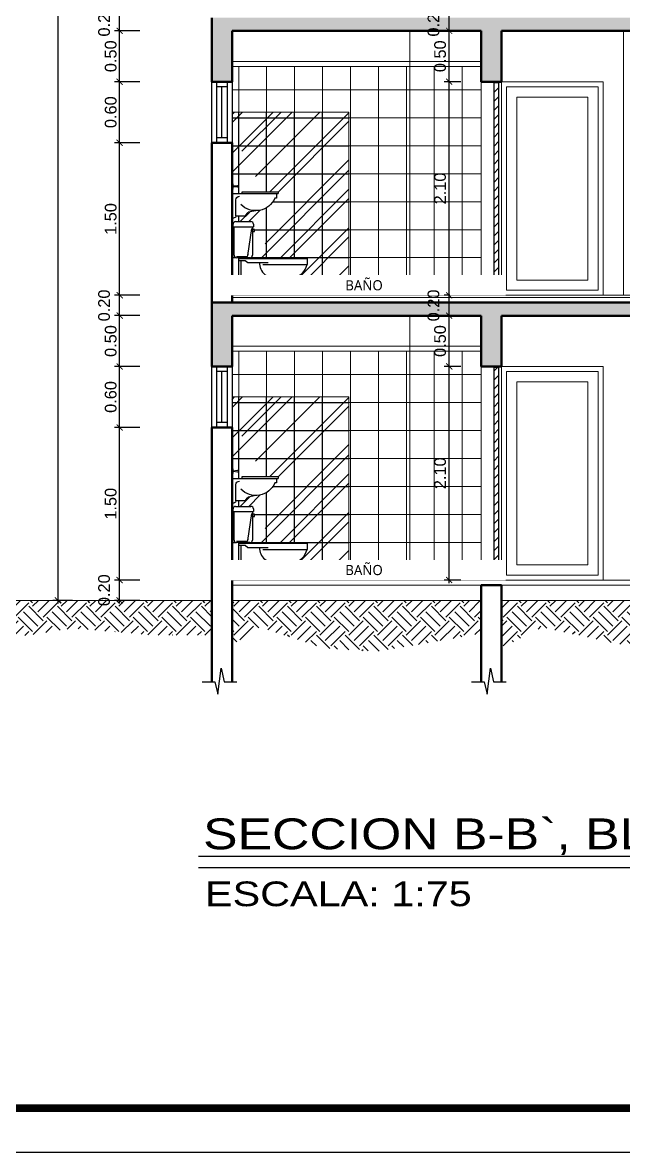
# Model space of a CAD drawing. Header units: feet. Extents: x -417 to 46, y -646 to -218.
# Drawn here: x -83.04 to -77.13, y -410.78 to -399.67 of the extents above; entities that cross this region are included whole.
import ezdxf

# ---------------------------------------------------------------- set-up
doc = ezdxf.new("R2010")
doc.units = ezdxf.units.FT
doc.header["$MEASUREMENT"] = 0
doc.layers.add('CRISTAL', color=7, linetype='Continuous', true_color=0x0061c2)
for name, color, linetype in [('DIM', 10, 'Continuous'), ('MARCO', 7, 'Continuous'), ('PERT-VENT', 2, 'Continuous'), ('RELLENO', 8, 'Continuous'), ('textos', 7, 'Continuous'), ('TEXXT', 8, 'Continuous')]:
    doc.layers.add(name, color=color, linetype=linetype)
for name, color, linetype, lineweight in [('DIM-COTAS', 1, 'Continuous', 5), ('FURN', 2, 'Continuous', 30), ('MB', 2, 'Continuous', 20), ('muros', 4, 'Continuous', 50), ('Piso', 8, 'Continuous', 9), ('PUERTA', 8, 'Continuous', 9), ('TXT', 2, 'Continuous', 9)]:
    doc.layers.add(name, color=color, linetype=linetype, lineweight=lineweight)
doc.styles.add('ads', font='trebuc.ttf', dxfattribs={"height": 0.14})
doc.styles.add('DAMIAN', font='arial.ttf', dxfattribs={"height": 0.12})
doc.styles.get("Standard").update_dxf_attribs({"font": 'arial.ttf', "height": 0.115})
doc.dimstyles.new('KEILY', dxfattribs={"dimtxt": 0.115, "dimasz": 0.06, "dimexe": 0.05, "dimexo": 0.2, "dimgap": 0.03, "dimtad": 1, "dimzin": 1, "dimdsep": 46, "dimtxsty": 'Standard', "dimblk": 'ARCHTICK', "dimcen": 2.5, "dimdle": 0.03, "dimclrd": 256, "dimclre": 256, "dimclrt": 7, "dimadec": 0, "dimazin": 0, "dimtfac": 1, "dimtmove": 2, "dimatfit": 3, "dimfxl": 0.2, "dimfxlon": 1, "dimtolj": 1, "dimtzin": 1, "dimarcsym": 0})
pattern_1 = [(0, (115.43466, -170.75606), (0, 0.275), []), (90, (115.43466, -170.75606), (-0.275, 2e-17), [])]
pattern_2 = [(0, (115.43466, -167.95606), (0, 0.275), []), (90, (115.43466, -167.95606), (-0.275, 2e-17), [])]
pattern_3 = [(45, (115.43466, -170.75606), (3e-17, 0.28284271), [0.2, -0.2]), (45, (115.38163, -170.70303), (3e-17, 0.28284271), [0.2, -0.2]), (45, (115.3286, -170.65), (3e-17, 0.28284271), [0.2, -0.2]), (135, (115.3286, -170.61464), (-0.28284271, 6e-17), [0.2, -0.2]), (135, (115.38163, -170.5616), (-0.28284271, 6e-17), [0.2, -0.2]), (135, (115.43466, -170.50857), (-0.28284271, 6e-17), [0.2, -0.2])]

# ---------------------------------------------------------------- blocks, each defined once
blk = doc.blocks.new('A$C3F237A8B')
at = {"layer": 'PERT-VENT'}
for p, q in [((0, 0), (0, 0.6)), ((0.05, 0), (0.05, 0.6)), ((0.15, 0.6), (0.15, 0)), ((0.2, 0.6), (0.2, 0)), ((0.15, 0.55), (0.05, 0.55)), ((0.1, 0.05), (0.1, 0.55)), ((0.15, 0.05), (0.05, 0.05))]:
    blk.add_line(p, q, dxfattribs=at)
blk = doc.blocks.new('A$C61FD6AA4')
at = {"layer": 'RELLENO'}
h = blk.add_hatch(dxfattribs=at)
h.set_pattern_fill('ANSI31', color=256, scale=0.5)
h.set_pattern_definition([(45, (-53.53432, 257.28586), (-0.044194174, 0.044194174), [])])
h.paths.add_polyline_path([(0, 0), (0.05, 0), (0.05, 2.08), (0, 2.08)])
at = {"color": 2}
blk.add_lwpolyline([(0, 0), (0.05, 0), (0.05, 2.08), (0, 2.08)], close=True, dxfattribs=at)
blk = doc.blocks.new('A$C341F37BE')
at = {"layer": 'PUERTA'}
for points in [[(0, 2.1), (1, 2.1), (1, 0), (0, 0)], [(0.05, 2.05), (0.95, 2.05), (0.95, 0.05), (0.05, 0.05)], [(0.15, 1.95), (0.85, 1.95), (0.85, 0.15), (0.15, 0.15)]]:
    blk.add_lwpolyline(points, close=True, dxfattribs=at)
blk = doc.blocks.new('A$C2C4274B6')
at = {"layer": 'FURN', "color": 8, "linetype": 'Continuous'}
for p, q in [((0, 0.675), (0, 0.7)), ((0, 0.675), (0.201, 0.675)), ((0.01, 0.394), (0.01, 0.675)), ((0.025, 0.725), (0.176, 0.725)), ((0.191, 0.675), (0.191, 0.394)), ((0.201, 0.7), (0.201, 0.675)), ((0.146, 0.39), (0.184, 0.656)), ((0.134, 0.379), (0.035, 0.379)), ((0.166, 0.369), (0.035, 0.369)), ((0.058, 0.342), (0.058, 0.362)), ((0.058, 0.362), (0.728, 0.362)), ((0.058, 0.342), (0.12, 0.342)), ((0.078, 0.182), (0.078, 0.342)), ((0.12, 0.342), (0.145, 0.322)), ((0.728, 0.362), (0.728, 0.302)), ((0.145, 0.322), (0.346, 0.322)), ((0.294, 0.302), (0.728, 0.302)), ((0.078, 0.182), (0.165, 0.031)), ((0.439, 0.182), (0.351, 0.031)), ((0.588, 0.177), (0.467, 0.177)), ((0.588, 0.177), (0.614, 0)), ((0.165, 0.031), (0.135, 0.001)), ((0.614, 0.001), (0.135, 0.001)), ((0.351, 0.031), (0.165, 0.031))]:
    blk.add_line(p, q, dxfattribs=at)
blk.add_lwpolyline([(0.211, 0.626), (0.211, 0.647), (0.191, 0.647), (0.191, 0.626)], close=True, dxfattribs=at)
for centre, radius, start, end in [((0.025, 0.7), 0.025, 90, 180), ((0.176, 0.7), 0.025, 0, 90), ((0.035, 0.394), 0.025, 180, 270), ((0.128, 0.398), 0.0195, 251.5286, 340.1406), ((0.128, 0.398), 0.0195, 357.0758, 7.8598), ((0.166, 0.394), 0.025, 270, 0), ((0.399, 0.316), 0.14, 177.6685, 286.4312), ((0.578, 0.329), 0.152, 273.4292, 349.6586)]:
    blk.add_arc(centre, radius, start, end, dxfattribs=at)
blk = doc.blocks.new('A$C34696CBE')
at = {"layer": 'FURN', "linetype": 'ByBlock'}
for p, q in [((0.444, 0.342), (0.453, 0.347)), ((0.444, 0.298), (0.444, 0.342)), ((0.453, 0.347), (0.453, 0.293)), ((0, 0.267), (0, 0.249)), ((0.356, 0.267), (0, 0.267)), ((0.453, 0.249), (0, 0.249)), ((0.018, 0.249), (0.018, 0.204)), ((0.356, 0.249), (0.356, 0.267)), ((0.444, 0.324), (0.4, 0.329)), ((0.4, 0.311), (0.444, 0.316)), ((0.453, 0.293), (0.444, 0.298)), ((0.453, 0.249), (0.453, 0)), ((0.018, 0.204), (0.032, 0.204)), ((0.416, 0.028), (0.416, 0.187)), ((0.221, 0.081), (0.294, 0.065)), ((0.305, 0.058), (0.328, 0.028)), ((0.328, 0.028), (0.416, 0.028)), ((0.452, 0.01), (0.434, 0.01))]:
    blk.add_line(p, q, dxfattribs=at)
for centre, radius, start, end in [((0.381, 0.187), 0.0356, 0, 90), ((0.4, 0.32), 0.00889, 90, 270), ((0.221, 0.287), 0.206, 203.641, 315.2839), ((0.291, 0.047), 0.0178, 36.8699, 80.5377), ((0.434, 0.028), 0.0178, 180, 270)]:
    blk.add_arc(centre, radius, start, end, dxfattribs=at)
blk = doc.blocks.new('_ArchTick')
at = {"layer": 'DIM-COTAS', "color": 0, "const_width": 0.15}
blk.add_lwpolyline([(-0.5, -0.5), (0.5, 0.5)], dxfattribs=at)
blk = doc.blocks.new('*D2560')
at = {"layer": 'Defpoints', "color": 0, "transparency": 16777216}
for p in [(-82.086, -405.151), (-81.471, -405.151), (-81.671, -405.351)]:
    blk.add_point(p, dxfattribs=at)
at = {"layer": 'DIM', "lineweight": -2, "transparency": 16777216}
for p, q in [((-82.086, -405.381), (-82.086, -405.121)), ((-81.886, -405.151), (-82.136, -405.151)), ((-81.886, -405.351), (-82.136, -405.351))]:
    blk.add_line(p, q, dxfattribs=at)
at = {"layer": 'DIM', "lineweight": -2, "transparency": 16777216, "xscale": 0.06, "yscale": 0.06, "zscale": 0.06}
for p, rotation in [((-82.086, -405.151), 90), ((-82.086, -405.351), 270)]:
    blk.add_blockref('_ArchTick', p, dxfattribs=dict(at, rotation=rotation))
at = {"layer": 'DIM', "color": 7, "transparency": 16777216, "insert": (-82.239, -405.251), "char_height": 0.115, "attachment_point": 5, "rotation": 90}
blk.add_mtext('\\A1;0.20', dxfattribs=at)
blk = doc.blocks.new('*D2605')
at = {"layer": 'Defpoints', "color": 0, "transparency": 16777216}
for p in [(-82.086, -403.651), (-81.18, -403.651), (-81.471, -405.151)]:
    blk.add_point(p, dxfattribs=at)
at = {"layer": 'DIM', "lineweight": -2, "transparency": 16777216}
for p, q in [((-81.886, -403.651), (-82.136, -403.651)), ((-82.086, -405.181), (-82.086, -403.621)), ((-81.886, -405.151), (-82.136, -405.151))]:
    blk.add_line(p, q, dxfattribs=at)
at = {"layer": 'DIM', "lineweight": -2, "transparency": 16777216, "xscale": 0.06, "yscale": 0.06, "zscale": 0.06}
for p, rotation in [((-82.086, -403.651), 90), ((-82.086, -405.151), 270)]:
    blk.add_blockref('_ArchTick', p, dxfattribs=dict(at, rotation=rotation))
at = {"layer": 'DIM', "color": 7, "transparency": 16777216, "insert": (-82.174, -404.401), "char_height": 0.115, "attachment_point": 5, "rotation": 90}
blk.add_mtext('\\A1;1.50', dxfattribs=at)
blk = doc.blocks.new('*D2606')
at = {"layer": 'Defpoints', "color": 0, "transparency": 16777216}
for p in [(-82.086, -403.051), (-81.18, -403.051), (-81.18, -403.651)]:
    blk.add_point(p, dxfattribs=at)
at = {"layer": 'DIM', "lineweight": -2, "transparency": 16777216}
for p, q in [((-82.086, -403.681), (-82.086, -403.021)), ((-81.886, -403.051), (-82.136, -403.051)), ((-81.886, -403.651), (-82.136, -403.651))]:
    blk.add_line(p, q, dxfattribs=at)
at = {"layer": 'DIM', "lineweight": -2, "transparency": 16777216, "xscale": 0.06, "yscale": 0.06, "zscale": 0.06}
for p, rotation in [((-82.086, -403.051), 90), ((-82.086, -403.651), 270)]:
    blk.add_blockref('_ArchTick', p, dxfattribs=dict(at, rotation=rotation))
at = {"layer": 'DIM', "color": 7, "transparency": 16777216, "insert": (-82.174, -403.351), "char_height": 0.115, "attachment_point": 5, "rotation": 90}
blk.add_mtext('\\A1;0.60', dxfattribs=at)
blk = doc.blocks.new('*D2607')
at = {"layer": 'Defpoints', "color": 0, "transparency": 16777216}
for p in [(-82.086, -402.551), (-80.98, -402.551), (-81.18, -403.051)]:
    blk.add_point(p, dxfattribs=at)
at = {"layer": 'DIM', "lineweight": -2, "transparency": 16777216}
for p, q in [((-81.886, -402.551), (-82.136, -402.551)), ((-82.086, -403.081), (-82.086, -402.521)), ((-81.886, -403.051), (-82.136, -403.051))]:
    blk.add_line(p, q, dxfattribs=at)
at = {"layer": 'DIM', "lineweight": -2, "transparency": 16777216, "xscale": 0.06, "yscale": 0.06, "zscale": 0.06}
for p, rotation in [((-82.086, -402.551), 90), ((-82.086, -403.051), 270)]:
    blk.add_blockref('_ArchTick', p, dxfattribs=dict(at, rotation=rotation))
at = {"layer": 'DIM', "color": 7, "transparency": 16777216, "insert": (-82.174, -402.801), "char_height": 0.115, "attachment_point": 5, "rotation": 90}
blk.add_mtext('\\A1;0.50', dxfattribs=at)
blk = doc.blocks.new('*D2608')
at = {"layer": 'Defpoints', "color": 0, "transparency": 16777216}
for p in [(-82.086, -402.351), (-80.98, -402.351), (-80.98, -402.551)]:
    blk.add_point(p, dxfattribs=at)
at = {"layer": 'DIM', "lineweight": -2, "transparency": 16777216}
for p, q in [((-81.886, -402.351), (-82.136, -402.351)), ((-82.086, -402.581), (-82.086, -402.321)), ((-81.886, -402.551), (-82.136, -402.551))]:
    blk.add_line(p, q, dxfattribs=at)
at = {"layer": 'DIM', "lineweight": -2, "transparency": 16777216, "xscale": 0.06, "yscale": 0.06, "zscale": 0.06}
for p, rotation in [((-82.086, -402.351), 90), ((-82.086, -402.551), 270)]:
    blk.add_blockref('_ArchTick', p, dxfattribs=dict(at, rotation=rotation))
at = {"layer": 'DIM', "color": 7, "transparency": 16777216, "insert": (-82.239, -402.451), "char_height": 0.115, "attachment_point": 5, "rotation": 90}
blk.add_mtext('\\A1;0.20', dxfattribs=at)
blk = doc.blocks.new('*D2609')
at = {"layer": 'Defpoints', "color": 0, "transparency": 16777216}
for p in [(-82.086, -400.851), (-81.18, -400.851), (-80.98, -402.351)]:
    blk.add_point(p, dxfattribs=at)
at = {"layer": 'DIM', "lineweight": -2, "transparency": 16777216}
for p, q in [((-81.886, -400.851), (-82.136, -400.851)), ((-82.086, -402.381), (-82.086, -400.821)), ((-81.886, -402.351), (-82.136, -402.351))]:
    blk.add_line(p, q, dxfattribs=at)
at = {"layer": 'DIM', "lineweight": -2, "transparency": 16777216, "xscale": 0.06, "yscale": 0.06, "zscale": 0.06}
for p, rotation in [((-82.086, -400.851), 90), ((-82.086, -402.351), 270)]:
    blk.add_blockref('_ArchTick', p, dxfattribs=dict(at, rotation=rotation))
at = {"layer": 'DIM', "color": 7, "transparency": 16777216, "insert": (-82.174, -401.601), "char_height": 0.115, "attachment_point": 5, "rotation": 90}
blk.add_mtext('\\A1;1.50', dxfattribs=at)
blk = doc.blocks.new('*D2610')
at = {"layer": 'Defpoints', "color": 0, "transparency": 16777216}
for p in [(-82.086, -400.251), (-81.18, -400.251), (-81.18, -400.851)]:
    blk.add_point(p, dxfattribs=at)
at = {"layer": 'DIM', "lineweight": -2, "transparency": 16777216}
for p, q in [((-82.086, -400.881), (-82.086, -400.221)), ((-81.886, -400.251), (-82.136, -400.251)), ((-81.886, -400.851), (-82.136, -400.851))]:
    blk.add_line(p, q, dxfattribs=at)
at = {"layer": 'DIM', "lineweight": -2, "transparency": 16777216, "xscale": 0.06, "yscale": 0.06, "zscale": 0.06}
for p, rotation in [((-82.086, -400.251), 90), ((-82.086, -400.851), 270)]:
    blk.add_blockref('_ArchTick', p, dxfattribs=dict(at, rotation=rotation))
at = {"layer": 'DIM', "color": 7, "transparency": 16777216, "insert": (-82.174, -400.551), "char_height": 0.115, "attachment_point": 5, "rotation": 90}
blk.add_mtext('\\A1;0.60', dxfattribs=at)
blk = doc.blocks.new('*D2611')
at = {"layer": 'Defpoints', "color": 0, "transparency": 16777216}
for p in [(-82.086, -399.751), (-80.98, -399.751), (-81.18, -400.251)]:
    blk.add_point(p, dxfattribs=at)
at = {"layer": 'DIM', "lineweight": -2, "transparency": 16777216}
for p, q in [((-81.886, -399.751), (-82.136, -399.751)), ((-82.086, -400.281), (-82.086, -399.721)), ((-81.886, -400.251), (-82.136, -400.251))]:
    blk.add_line(p, q, dxfattribs=at)
at = {"layer": 'DIM', "lineweight": -2, "transparency": 16777216, "xscale": 0.06, "yscale": 0.06, "zscale": 0.06}
for p, rotation in [((-82.086, -399.751), 90), ((-82.086, -400.251), 270)]:
    blk.add_blockref('_ArchTick', p, dxfattribs=dict(at, rotation=rotation))
at = {"layer": 'DIM', "color": 7, "transparency": 16777216, "insert": (-82.174, -400.001), "char_height": 0.115, "attachment_point": 5, "rotation": 90}
blk.add_mtext('\\A1;0.50', dxfattribs=at)
blk = doc.blocks.new('*D2612')
at = {"layer": 'Defpoints', "color": 0, "transparency": 16777216}
for p in [(-82.086, -399.551), (-80.98, -399.551), (-80.98, -399.751)]:
    blk.add_point(p, dxfattribs=at)
at = {"layer": 'DIM', "lineweight": -2, "transparency": 16777216}
for p, q in [((-81.886, -399.551), (-82.136, -399.551)), ((-82.086, -399.781), (-82.086, -399.521)), ((-81.886, -399.751), (-82.136, -399.751))]:
    blk.add_line(p, q, dxfattribs=at)
at = {"layer": 'DIM', "lineweight": -2, "transparency": 16777216, "xscale": 0.06, "yscale": 0.06, "zscale": 0.06}
for p, rotation in [((-82.086, -399.551), 90), ((-82.086, -399.751), 270)]:
    blk.add_blockref('_ArchTick', p, dxfattribs=dict(at, rotation=rotation))
at = {"layer": 'DIM', "color": 7, "transparency": 16777216, "insert": (-82.239, -399.651), "char_height": 0.115, "attachment_point": 5, "rotation": 90}
blk.add_mtext('\\A1;0.20', dxfattribs=at)
blk = doc.blocks.new('*D2624')
at = {"layer": 'Defpoints', "color": 0, "transparency": 16777216}
for p in [(-82.136, -390.751), (-82.694, -405.351), (-82.35, -405.351)]:
    blk.add_point(p, dxfattribs=at)
at = {"layer": 'DIM', "lineweight": -2, "transparency": 16777216}
for p, q in [((-82.494, -390.751), (-82.744, -390.751)), ((-82.694, -390.721), (-82.694, -405.381)), ((-82.55, -405.351), (-82.744, -405.351))]:
    blk.add_line(p, q, dxfattribs=at)
at = {"layer": 'DIM', "lineweight": -2, "transparency": 16777216, "xscale": 0.06, "yscale": 0.06, "zscale": 0.06}
for p, rotation in [((-82.694, -390.751), 90), ((-82.694, -405.351), 270)]:
    blk.add_blockref('_ArchTick', p, dxfattribs=dict(at, rotation=rotation))
at = {"layer": 'DIM', "color": 7, "transparency": 16777216, "insert": (-82.783, -398.051), "char_height": 0.115, "attachment_point": 5, "rotation": 90}
blk.add_mtext('\\A1;14.60', dxfattribs=at)
blk = doc.blocks.new('*D2625')
at = {"layer": 'Defpoints', "color": 0, "transparency": 16777216}
for p in [(-78.844, -403.051), (-78.53, -403.051), (-78.53, -405.151)]:
    blk.add_point(p, dxfattribs=at)
at = {"layer": 'DIM', "lineweight": -2, "transparency": 16777216}
for p, q in [((-78.844, -405.181), (-78.844, -403.021)), ((-78.73, -403.051), (-78.894, -403.051)), ((-78.73, -405.151), (-78.894, -405.151))]:
    blk.add_line(p, q, dxfattribs=at)
at = {"layer": 'DIM', "lineweight": -2, "transparency": 16777216, "xscale": 0.06, "yscale": 0.06, "zscale": 0.06}
for p, rotation in [((-78.844, -403.051), 90), ((-78.844, -405.151), 270)]:
    blk.add_blockref('_ArchTick', p, dxfattribs=dict(at, rotation=rotation))
at = {"layer": 'DIM', "color": 7, "transparency": 16777216, "insert": (-78.933, -404.101), "char_height": 0.115, "attachment_point": 5, "rotation": 90}
blk.add_mtext('\\A1;2.10', dxfattribs=at)
blk = doc.blocks.new('*D2626')
at = {"layer": 'Defpoints', "color": 0, "transparency": 16777216}
for p in [(-78.844, -402.551), (-78.53, -402.551), (-78.53, -403.051)]:
    blk.add_point(p, dxfattribs=at)
at = {"layer": 'DIM', "lineweight": -2, "transparency": 16777216}
for p, q in [((-78.73, -402.551), (-78.894, -402.551)), ((-78.844, -403.081), (-78.844, -402.521)), ((-78.73, -403.051), (-78.894, -403.051))]:
    blk.add_line(p, q, dxfattribs=at)
at = {"layer": 'DIM', "lineweight": -2, "transparency": 16777216, "xscale": 0.06, "yscale": 0.06, "zscale": 0.06}
for p, rotation in [((-78.844, -402.551), 90), ((-78.844, -403.051), 270)]:
    blk.add_blockref('_ArchTick', p, dxfattribs=dict(at, rotation=rotation))
at = {"layer": 'DIM', "color": 7, "transparency": 16777216, "insert": (-78.933, -402.801), "char_height": 0.115, "attachment_point": 5, "rotation": 90}
blk.add_mtext('\\A1;0.50', dxfattribs=at)
blk = doc.blocks.new('*D2627')
at = {"layer": 'Defpoints', "color": 0, "transparency": 16777216}
for p in [(-78.844, -402.351), (-78.637, -402.351), (-78.53, -402.551)]:
    blk.add_point(p, dxfattribs=at)
at = {"layer": 'DIM', "lineweight": -2, "transparency": 16777216}
for p, q in [((-78.837, -402.351), (-78.894, -402.351)), ((-78.844, -402.581), (-78.844, -402.321)), ((-78.73, -402.551), (-78.894, -402.551))]:
    blk.add_line(p, q, dxfattribs=at)
at = {"layer": 'DIM', "lineweight": -2, "transparency": 16777216, "xscale": 0.06, "yscale": 0.06, "zscale": 0.06}
for p, rotation in [((-78.844, -402.351), 90), ((-78.844, -402.551), 270)]:
    blk.add_blockref('_ArchTick', p, dxfattribs=dict(at, rotation=rotation))
at = {"layer": 'DIM', "color": 7, "transparency": 16777216, "insert": (-78.998, -402.451), "char_height": 0.115, "attachment_point": 5, "rotation": 90}
blk.add_mtext('\\A1;0.20', dxfattribs=at)
blk = doc.blocks.new('*D2628')
at = {"layer": 'Defpoints', "color": 0, "transparency": 16777216}
for p in [(-78.844, -400.251), (-78.53, -400.251), (-78.637, -402.351)]:
    blk.add_point(p, dxfattribs=at)
at = {"layer": 'DIM', "lineweight": -2, "transparency": 16777216}
for p, q in [((-78.844, -402.381), (-78.844, -400.221)), ((-78.73, -400.251), (-78.894, -400.251)), ((-78.837, -402.351), (-78.894, -402.351))]:
    blk.add_line(p, q, dxfattribs=at)
at = {"layer": 'DIM', "lineweight": -2, "transparency": 16777216, "xscale": 0.06, "yscale": 0.06, "zscale": 0.06}
for p, rotation in [((-78.844, -400.251), 90), ((-78.844, -402.351), 270)]:
    blk.add_blockref('_ArchTick', p, dxfattribs=dict(at, rotation=rotation))
at = {"layer": 'DIM', "color": 7, "transparency": 16777216, "insert": (-78.933, -401.301), "char_height": 0.115, "attachment_point": 5, "rotation": 90}
blk.add_mtext('\\A1;2.10', dxfattribs=at)
blk = doc.blocks.new('*D2629')
at = {"layer": 'Defpoints', "color": 0, "transparency": 16777216}
for p in [(-78.844, -399.751), (-78.53, -399.751), (-78.53, -400.251)]:
    blk.add_point(p, dxfattribs=at)
at = {"layer": 'DIM', "lineweight": -2, "transparency": 16777216}
for p, q in [((-78.73, -399.751), (-78.894, -399.751)), ((-78.844, -400.281), (-78.844, -399.721)), ((-78.73, -400.251), (-78.894, -400.251))]:
    blk.add_line(p, q, dxfattribs=at)
at = {"layer": 'DIM', "lineweight": -2, "transparency": 16777216, "xscale": 0.06, "yscale": 0.06, "zscale": 0.06}
for p, rotation in [((-78.844, -399.751), 90), ((-78.844, -400.251), 270)]:
    blk.add_blockref('_ArchTick', p, dxfattribs=dict(at, rotation=rotation))
at = {"layer": 'DIM', "color": 7, "transparency": 16777216, "insert": (-78.933, -400.001), "char_height": 0.115, "attachment_point": 5, "rotation": 90}
blk.add_mtext('\\A1;0.50', dxfattribs=at)
blk = doc.blocks.new('*D2630')
at = {"layer": 'Defpoints', "color": 0, "transparency": 16777216}
for p in [(-78.844, -399.551), (-78.53, -399.551), (-78.53, -399.751)]:
    blk.add_point(p, dxfattribs=at)
at = {"layer": 'DIM', "lineweight": -2, "transparency": 16777216}
for p, q in [((-78.73, -399.551), (-78.894, -399.551)), ((-78.844, -399.781), (-78.844, -399.521)), ((-78.73, -399.751), (-78.894, -399.751))]:
    blk.add_line(p, q, dxfattribs=at)
at = {"layer": 'DIM', "lineweight": -2, "transparency": 16777216, "xscale": 0.06, "yscale": 0.06, "zscale": 0.06}
for p, rotation in [((-78.844, -399.551), 90), ((-78.844, -399.751), 270)]:
    blk.add_blockref('_ArchTick', p, dxfattribs=dict(at, rotation=rotation))
at = {"layer": 'DIM', "color": 7, "transparency": 16777216, "insert": (-78.998, -399.651), "char_height": 0.115, "attachment_point": 5, "rotation": 90}
blk.add_mtext('\\A1;0.20', dxfattribs=at)

msp = doc.modelspace()

# ---------------------------------------------------------------- hatches: boundary and pattern name
at = {"layer": 'CRISTAL'}
h = msp.add_hatch(dxfattribs=at)
h.set_pattern_fill('AR-RROOF', color=256, scale=0.4, angle=45)
h.set_pattern_definition([(45, (115.43466, -167.95606), (0.33941125, 0.9050967), [6, -0.8, 2, -0.4]), (45, (115.6694, -167.43846), (-0.6590235, 0.0933381), [1.2, -0.132, 2.4, -0.3]), (45, (115.33567, -167.57422), (1.28127749, 1.66028672), [3.2, -0.56, 1.6, -0.4])])
h.paths.add_polyline_path([(-79.8297, -400.5499), (-80.9797, -400.5499), (-80.9797, -400.8515), (-80.9797, -401.2537), (-80.9708, -401.2581), (-80.9708, -401.2759), (-80.9281, -401.2716, -1.1049876), (-80.9264, -401.2892), (-80.9708, -401.2848), (-80.9708, -401.3026), (-80.9797, -401.307), (-80.9797, -401.3515), (-80.8819, -401.3515), (-80.8819, -401.3337), (-80.5263, -401.3337), (-80.5263, -401.3515), (-80.5441, -401.3515), (-80.5441, -401.3959), (-80.5588, -401.3959, -0.297918), (-80.7472, -401.5191), (-80.8222, -401.5362, 0.162643), (-80.8315, -401.5426), (-80.8539, -401.5724), (-80.9428, -401.5724, -0.4142136), (-80.9605, -401.5902), (-80.9797, -401.5902), (-80.9797, -401.6004), (-80.9797, -402.2515), (-80.8451, -402.2515), (-80.8922, -402.1698), (-80.8922, -402.0098), (-80.9122, -402.0098), (-80.9122, -401.9898), (-80.2422, -401.9898), (-80.2422, -402.0498, -0.3454475), (-80.3827, -402.1743), (-80.3712, -402.2515), (-79.8297, -402.2515)])
h.paths.add_polyline_path([(-80.7692, -401.6512), (-80.7692, -401.6762), (-80.7792, -401.6762), (-80.7792, -401.7045), (-80.7591, -401.7045), (-80.7591, -401.725), (-80.7792, -401.725), (-80.7792, -401.9572, -0.4142136), (-80.8042, -401.9822), (-80.9352, -401.9822, -0.4142136), (-80.9602, -401.9572), (-80.9602, -401.6762), (-80.9702, -401.6762), (-80.9702, -401.6512, -0.4142136), (-80.9452, -401.6262), (-80.7942, -401.6262, -0.4142136)], flags=16)
h.paths.add_polyline_path([(-80.8481, -401.9722), (-80.8357, -401.9722, -0.1626042)], flags=0)
at = {"layer": 'CRISTAL', "true_color": 0xc2c2c2}
h = msp.add_hatch(dxfattribs=at)
h.set_pattern_fill('NET', color=9, scale=2.2)
h.set_pattern_definition(pattern_2)
h.paths.add_polyline_path([(-79.8297, -400.5499), (-80.9797, -400.5499), (-80.9797, -400.8515), (-80.9797, -401.2537), (-80.9708, -401.2581), (-80.9708, -401.2759), (-80.9281, -401.2716, -1.1049876), (-80.9264, -401.2892), (-80.9708, -401.2848), (-80.9708, -401.3026), (-80.9797, -401.307), (-80.9797, -401.3515), (-80.8819, -401.3515), (-80.8819, -401.3337), (-80.5263, -401.3337), (-80.5263, -401.3515), (-80.5441, -401.3515), (-80.5441, -401.3959), (-80.5588, -401.3959, -0.297918), (-80.7472, -401.5191), (-80.8222, -401.5362, 0.162643), (-80.8315, -401.5426), (-80.8539, -401.5724), (-80.9428, -401.5724, -0.4142136), (-80.9605, -401.5902), (-80.9797, -401.5902), (-80.9797, -401.6004), (-80.9797, -402.2515), (-80.8451, -402.2515), (-80.8922, -402.1698), (-80.8922, -402.0098), (-80.9122, -402.0098), (-80.9122, -401.9898), (-80.2422, -401.9898), (-80.2422, -402.0498, -0.3454475), (-80.3827, -402.1743), (-80.3712, -402.2515), (-79.8297, -402.2515)])
h.paths.add_polyline_path([(-80.7692, -401.6512), (-80.7692, -401.6762), (-80.7792, -401.6762), (-80.7792, -401.7045), (-80.7591, -401.7045), (-80.7591, -401.725), (-80.7792, -401.725), (-80.7792, -401.9572, -0.4142136), (-80.8042, -401.9822), (-80.9352, -401.9822, -0.4142136), (-80.9602, -401.9572), (-80.9602, -401.6762), (-80.9702, -401.6762), (-80.9702, -401.6512, -0.4142136), (-80.9452, -401.6262), (-80.7942, -401.6262, -0.4142136)], flags=16)
h.paths.add_polyline_path([(-80.8481, -401.9722), (-80.8357, -401.9722, -0.1626042)], flags=0)
at = {"layer": 'CRISTAL'}
h = msp.add_hatch(dxfattribs=at)
h.set_pattern_fill('AR-RROOF', color=256, scale=0.4, angle=45)
h.set_pattern_definition([(45, (115.43466, -170.75606), (0.33941125, 0.9050967), [6, -0.8, 2, -0.4]), (45, (115.6694, -170.23846), (-0.6590235, 0.0933381), [1.2, -0.132, 2.4, -0.3]), (45, (115.33567, -170.37422), (1.28127749, 1.66028672), [3.2, -0.56, 1.6, -0.4])])
h.paths.add_polyline_path([(-79.8297, -403.3499), (-80.9797, -403.3499), (-80.9797, -403.6515), (-80.9797, -404.0537), (-80.9708, -404.0581), (-80.9708, -404.0759), (-80.9281, -404.0716, -1.1049876), (-80.9264, -404.0892), (-80.9708, -404.0848), (-80.9708, -404.1026), (-80.9797, -404.107), (-80.9797, -404.1515), (-80.8819, -404.1515), (-80.8819, -404.1337), (-80.5263, -404.1337), (-80.5263, -404.1515), (-80.5441, -404.1515), (-80.5441, -404.1959), (-80.5588, -404.1959, -0.297918), (-80.7472, -404.3191), (-80.8222, -404.3362, 0.162643), (-80.8315, -404.3426), (-80.8539, -404.3724), (-80.9428, -404.3724, -0.4142136), (-80.9605, -404.3902), (-80.9797, -404.3902), (-80.9797, -404.4004), (-80.9797, -405.0515), (-80.8451, -405.0515), (-80.8922, -404.9698), (-80.8922, -404.8098), (-80.9122, -404.8098), (-80.9122, -404.7898), (-80.2422, -404.7898), (-80.2422, -404.8498, -0.3454475), (-80.3827, -404.9743), (-80.3712, -405.0515), (-79.8297, -405.0515)])
h.paths.add_polyline_path([(-80.7692, -404.4512), (-80.7692, -404.4762), (-80.7792, -404.4762), (-80.7792, -404.5045), (-80.7591, -404.5045), (-80.7591, -404.525), (-80.7792, -404.525), (-80.7792, -404.7572, -0.4142136), (-80.8042, -404.7822), (-80.9352, -404.7822, -0.4142136), (-80.9602, -404.7572), (-80.9602, -404.4762), (-80.9702, -404.4762), (-80.9702, -404.4512, -0.4142136), (-80.9452, -404.4262), (-80.7942, -404.4262, -0.4142136)], flags=16)
h.paths.add_polyline_path([(-80.8481, -404.7722), (-80.8357, -404.7722, -0.1626042)], flags=0)
at = {"layer": 'CRISTAL', "true_color": 0xc2c2c2}
h = msp.add_hatch(dxfattribs=at)
h.set_pattern_fill('NET', color=9, scale=2.2)
h.set_pattern_definition(pattern_1)
h.paths.add_polyline_path([(-79.8297, -403.3499), (-80.9797, -403.3499), (-80.9797, -403.6515), (-80.9797, -404.0537), (-80.9708, -404.0581), (-80.9708, -404.0759), (-80.9281, -404.0716, -1.1049876), (-80.9264, -404.0892), (-80.9708, -404.0848), (-80.9708, -404.1026), (-80.9797, -404.107), (-80.9797, -404.1515), (-80.8819, -404.1515), (-80.8819, -404.1337), (-80.5263, -404.1337), (-80.5263, -404.1515), (-80.5441, -404.1515), (-80.5441, -404.1959), (-80.5588, -404.1959, -0.297918), (-80.7472, -404.3191), (-80.8222, -404.3362, 0.162643), (-80.8315, -404.3426), (-80.8539, -404.3724), (-80.9428, -404.3724, -0.4142136), (-80.9605, -404.3902), (-80.9797, -404.3902), (-80.9797, -404.4004), (-80.9797, -405.0515), (-80.8451, -405.0515), (-80.8922, -404.9698), (-80.8922, -404.8098), (-80.9122, -404.8098), (-80.9122, -404.7898), (-80.2422, -404.7898), (-80.2422, -404.8498, -0.3454475), (-80.3827, -404.9743), (-80.3712, -405.0515), (-79.8297, -405.0515)])
h.paths.add_polyline_path([(-80.7692, -404.4512), (-80.7692, -404.4762), (-80.7792, -404.4762), (-80.7792, -404.5045), (-80.7591, -404.5045), (-80.7591, -404.525), (-80.7792, -404.525), (-80.7792, -404.7572, -0.4142136), (-80.8042, -404.7822), (-80.9352, -404.7822, -0.4142136), (-80.9602, -404.7572), (-80.9602, -404.4762), (-80.9702, -404.4762), (-80.9702, -404.4512, -0.4142136), (-80.9452, -404.4262), (-80.7942, -404.4262, -0.4142136)], flags=16)
h.paths.add_polyline_path([(-80.8481, -404.7722), (-80.8357, -404.7722, -0.1626042)], flags=0)
at = {"layer": 'Piso'}
h = msp.add_hatch(dxfattribs=at)
h.set_pattern_fill('NET', color=256, scale=2.2)
h.set_pattern_definition(pattern_2)
h.paths.add_polyline_path([(-80.9797, -400.5499), (-80.9797, -400.1015), (-79.2297, -400.1015), (-79.2297, -402.2515), (-79.8297, -402.2515), (-79.8297, -400.5499)])
h = msp.add_hatch(dxfattribs=at)
h.set_pattern_fill('NET', color=256, scale=2.2)
h.set_pattern_definition(pattern_2)
h.paths.add_polyline_path([(-79.2297, -402.3515), (-79.2297, -400.1015), (-78.5297, -400.1015), (-78.5297, -400.2515), (-78.5297, -402.3515)])
h = msp.add_hatch(dxfattribs=at)
h.set_pattern_fill('NET', color=256, scale=2.2)
h.set_pattern_definition(pattern_1)
h.paths.add_polyline_path([(-80.9797, -403.3499), (-80.9797, -402.9015), (-79.2297, -402.9015), (-79.2297, -405.0515), (-79.8297, -405.0515), (-79.8297, -403.3499)])
h = msp.add_hatch(dxfattribs=at)
h.set_pattern_fill('NET', color=256, scale=2.2)
h.set_pattern_definition(pattern_1)
h.paths.add_polyline_path([(-79.2297, -405.1515), (-79.2297, -402.9015), (-78.5297, -402.9015), (-78.5297, -403.0515), (-78.5297, -405.1515)])
at = {"layer": 'RELLENO'}
h = msp.add_hatch(dxfattribs=at)
h.set_pattern_fill('AR-CONC', color=256, scale=0.05, angle=45)
h.set_pattern_definition([(95, (115.43466, -167.95606), (0.275776, 0.23140354), [0.0375, -0.4125]), (40, (115.43466, -167.95606), (-0.3149961, 0.21688407), [0.03, -0.33]), (145.45144, (115.45765, -167.93678), (-0.0392201, 0.4482876), [0.0318701, -0.35057106]), (91.1842, (115.36395, -167.88535), (0.4358467, 0.3188069), [0.05625, -0.61875]), (141.63564, (115.4003, -167.8588), (-0.01395, 0.6748558), [0.0478052, -0.5258569]), (36.18416, (115.36395, -167.88535), (-0.01395, 0.6748558), [0.045, -0.495]), (66, (115.417, -167.86767), (0.3533858, 0.06869124), [0.0375, -0.4125]), (11, (115.417, -167.86767), (-0.1703543, 0.3424042), [0.03, -0.33]), (116.45144, (115.44644, -167.86195), (0.1830315, 0.41109545), [0.0318701, -0.35057106]), (82.5, (115.43466, -167.95606), (-0.11339659, 0.12199491), [0, -0.326, 0, -0.335, 0, -0.33125]), (52.5, (115.43466, -167.95606), (-0.04643647, 0.23245472), [0, -0.191, 0, -0.3185, 0, -0.12625]), (12.5, (115.35582, -168.0349), (0.196709084, 0.18076038), [0, -0.125, 0, -0.39, 0, -0.5175]), (2.5, (115.32047, -168.07026), (0.170795, 0.2415799), [0, -0.1625, 0, -0.259, 0, -0.3675])])
h.paths.add_polyline_path([(-80.9797, -400.2515), (-81.1797, -400.2515), (-81.1797, -399.6215), (-64.0797, -399.6215), (-64.0797, -400.2515), (-64.2797, -400.2515), (-64.2797, -399.7515), (-66.7297, -399.7515), (-66.7297, -400.2515), (-66.9297, -400.2515), (-66.9297, -399.7515), (-78.3297, -399.7515), (-78.3297, -400.2615), (-78.5297, -400.2615), (-78.5297, -399.7515), (-80.9797, -399.7515)])
h = msp.add_hatch(dxfattribs=at)
h.set_pattern_fill('AR-CONC', color=256, scale=0.05, angle=45)
h.set_pattern_definition([(95, (115.43466, -170.75606), (0.275776, 0.23140354), [0.0375, -0.4125]), (40, (115.43466, -170.75606), (-0.3149961, 0.21688407), [0.03, -0.33]), (145.45144, (115.45765, -170.73678), (-0.0392201, 0.4482876), [0.0318701, -0.35057106]), (91.1842, (115.36395, -170.68535), (0.4358467, 0.3188069), [0.05625, -0.61875]), (141.63564, (115.4003, -170.6588), (-0.01395, 0.6748558), [0.0478052, -0.5258569]), (36.18416, (115.36395, -170.68535), (-0.01395, 0.6748558), [0.045, -0.495]), (66, (115.417, -170.66767), (0.3533858, 0.06869124), [0.0375, -0.4125]), (11, (115.417, -170.66767), (-0.1703543, 0.3424042), [0.03, -0.33]), (116.45144, (115.44644, -170.66195), (0.1830315, 0.41109545), [0.0318701, -0.35057106]), (82.5, (115.43466, -170.75606), (-0.11339659, 0.12199491), [0, -0.326, 0, -0.335, 0, -0.33125]), (52.5, (115.43466, -170.75606), (-0.04643647, 0.23245472), [0, -0.191, 0, -0.3185, 0, -0.12625]), (12.5, (115.35582, -170.8349), (0.196709084, 0.18076038), [0, -0.125, 0, -0.39, 0, -0.5175]), (2.5, (115.32047, -170.87026), (0.170795, 0.2415799), [0, -0.1625, 0, -0.259, 0, -0.3675])])
h.paths.add_polyline_path([(-80.9797, -403.0515), (-81.1797, -403.0515), (-81.1797, -402.4215), (-64.0797, -402.4215), (-64.0797, -403.0515), (-64.2797, -403.0515), (-64.2797, -402.5515), (-66.7297, -402.5515), (-66.7297, -403.0515), (-66.9297, -403.0515), (-66.9297, -402.5515), (-78.3297, -402.5515), (-78.3297, -403.0615), (-78.5297, -403.0615), (-78.5297, -402.5515), (-80.9797, -402.5515)])
h = msp.add_hatch(dxfattribs=at)
h.set_pattern_fill('EARTH', color=256, scale=0.8, angle=45)
h.set_pattern_definition(pattern_3)
h.paths.add_polyline_path([(-86.369, -405.3515), (-85.3773, -405.8426), (-84.6004, -405.6143), (-83.9949, -405.7398), (-83.3779, -405.7513), (-82.5439, -405.6257), (-81.7441, -405.6942), (-81.1797, -405.6942), (-81.1797, -405.3515)])
h = msp.add_hatch(dxfattribs=at)
h.set_pattern_fill('EARTH', color=256, scale=0.8, angle=45)
h.set_pattern_definition(pattern_3)
h.paths.add_polyline_path([(-80.9797, -405.3515), (-80.9797, -405.7855), (-80.7045, -405.6143), (-80.0875, -405.8198), (-79.5505, -405.854), (-78.5297, -405.6765), (-78.5297, -405.3515)])
h = msp.add_hatch(dxfattribs=at)
h.set_pattern_fill('EARTH', color=256, scale=0.8, angle=45)
h.set_pattern_definition(pattern_3)
h.paths.add_polyline_path([(-78.3297, -405.3515), (-78.3297, -405.8198), (-77.935, -405.6143), (-76.5754, -405.9111), (-75.3872, -405.5229), (-74.5418, -405.5572), (-73.4793, -405.7627), (-71.9255, -405.7056), (-71.3297, -405.7056), (-71.3297, -405.3515)])

# ---------------------------------------------------------------- linework, layer by layer
for points in [[(-81.2745, -406.1515), (-81.1489, -406.1515), (-81.1205, -406.2735), (-81.0886, -406.0182), (-81.0591, -406.1515), (-80.9327, -406.1515)], [(-78.6246, -406.1515), (-78.4989, -406.1515), (-78.4705, -406.2735), (-78.4386, -406.0182), (-78.4091, -406.1515), (-78.2827, -406.1515)]]:
    msp.add_lwpolyline(points)
at = {"layer": 'MARCO'}
msp.add_lwpolyline([(-112.2526, -368.7786), (-47.7526, -368.7786), (-47.7526, -410.7786), (-112.2526, -410.7786)], close=True, dxfattribs=at)
at = {"layer": 'MARCO', "const_width": 0.075}
msp.add_lwpolyline([(-54.925, -369.2126), (-111.8185, -369.2126), (-111.8185, -410.3446), (-54.925, -410.3446)], close=True, dxfattribs=at)
at = {"layer": 'MB'}
for p, q in [((-79.2297, -399.7515), (-79.2297, -402.3515)), ((-77.1297, -399.7515), (-77.1297, -402.3515)), ((-80.9797, -400.0515), (-78.5297, -400.0515)), ((-80.9797, -400.1015), (-78.5297, -400.1015)), ((-78.3297, -400.2515), (-78.3297, -402.3515)), ((-78.3297, -400.2515), (-77.3297, -400.2515)), ((-77.3297, -400.2515), (-77.3297, -402.3515)), ((-79.2297, -402.5515), (-79.2297, -405.1515)), ((-80.9797, -402.8515), (-78.5297, -402.8515)), ((-80.9797, -402.9015), (-78.5297, -402.9015)), ((-78.3297, -403.0515), (-78.3297, -405.1515)), ((-78.3297, -403.0515), (-77.3297, -403.0515)), ((-77.3297, -403.0515), (-77.3297, -405.1515)), ((-80.9797, -405.1515), (-71.3297, -405.1515)), ((-80.9797, -405.2015), (-78.5297, -405.2015)), ((-78.3297, -405.2015), (-71.3297, -405.2015)), ((-86.369, -405.3515), (-81.1797, -405.3515)), ((-80.9797, -405.3515), (-78.5297, -405.3515)), ((-78.3297, -405.3515), (-71.3297, -405.3515))]:
    msp.add_line(p, q, dxfattribs=at)
at = {"layer": 'muros'}
for p, q in [((-81.1797, -399.6215), (-81.1797, -400.2515)), ((-80.9797, -399.7515), (-78.5297, -399.7515)), ((-80.9797, -399.7515), (-80.9797, -400.2515)), ((-78.5297, -399.7515), (-78.5297, -400.2515)), ((-78.3297, -399.7515), (-66.9297, -399.7515)), ((-78.3297, -399.7515), (-78.3297, -400.2515)), ((-80.9797, -400.2515), (-81.1797, -400.2515)), ((-78.5297, -400.2515), (-78.3297, -400.2515)), ((-81.1797, -400.8515), (-81.1797, -402.4215)), ((-80.9797, -400.8515), (-81.1797, -400.8515)), ((-80.9797, -400.8515), (-80.9797, -402.4215)), ((-81.1797, -402.4215), (-64.0797, -402.4215)), ((-81.1797, -402.4215), (-81.1797, -403.0515)), ((-80.9797, -402.5515), (-78.5297, -402.5515)), ((-80.9797, -402.5515), (-80.9797, -403.0515)), ((-78.5297, -402.5515), (-78.5297, -403.0515)), ((-78.3297, -402.5515), (-66.9297, -402.5515)), ((-78.3297, -402.5515), (-78.3297, -403.0515)), ((-80.9797, -403.0515), (-81.1797, -403.0515)), ((-78.5297, -403.0515), (-78.3297, -403.0515)), ((-81.1797, -403.6515), (-81.1797, -406.1515)), ((-80.9797, -403.6515), (-81.1797, -403.6515)), ((-80.9797, -403.6515), (-80.9797, -406.1515)), ((-78.5297, -405.2015), (-78.5297, -406.1515)), ((-78.5297, -405.2015), (-78.3297, -405.2015)), ((-78.3297, -405.2015), (-78.3297, -406.1515))]:
    msp.add_line(p, q, dxfattribs=at)
at = {"layer": 'Piso'}
for p, q in [((-78.5297, -400.2515), (-78.5297, -402.3515)), ((-80.9797, -402.2515), (-80.8451, -402.2515)), ((-80.9797, -402.3515), (-71.3297, -402.3515)), ((-80.3712, -402.2515), (-79.2297, -402.2515)), ((-80.9797, -402.3715), (-71.3297, -402.3715)), ((-78.5297, -403.0515), (-78.5297, -405.1515)), ((-80.9797, -405.0515), (-80.8451, -405.0515)), ((-80.3712, -405.0515), (-79.2297, -405.0515))]:
    msp.add_line(p, q, dxfattribs=at)
at = {"layer": 'Piso', "color": 7}
for p, q in [((-80.9797, -400.5499), (-79.8297, -400.5499)), ((-79.8297, -400.5499), (-79.8297, -402.2515)), ((-80.9797, -403.3499), (-79.8297, -403.3499)), ((-79.8297, -403.3499), (-79.8297, -405.0515))]:
    msp.add_line(p, q, dxfattribs=at)
at = {"layer": 'TEXXT', "color": 4}
msp.add_line((-81.3095, -407.8672), (-71.1344, -407.8672), dxfattribs=at)
at = {"layer": 'TEXXT', "color": 3}
msp.add_line((-81.3095, -407.9763), (-71.0107, -407.9763), dxfattribs=at)

# ---------------------------------------------------------------- block references
for name, p in [('A$C3F237A8B', (-81.1797, -400.8515)), ('A$C61FD6AA4', (-78.4047, -402.3415)), ('A$C341F37BE', (-78.3297, -402.3515)), ('A$C2C4274B6', (-80.9702, -402.3515)), ('A$C3F237A8B', (-81.1797, -403.6515)), ('A$C61FD6AA4', (-78.4047, -405.1415)), ('A$C341F37BE', (-78.3297, -405.1515)), ('A$C2C4274B6', (-80.9702, -405.1515))]:
    msp.add_blockref(name, p)
at = {"xscale": -1}
for p in [(-80.5263, -401.6004), (-80.5263, -404.4004)]:
    msp.add_blockref('A$C34696CBE', p, dxfattribs=at)

# ---------------------------------------------------------------- texts
at = {"layer": 'textos', "color": 7, "style": 'DAMIAN', "width": 1.2}
for s, height, p in [('SECCION B-B`, BLOQUE A', 0.303465, (-81.2651, -407.7982)), (' ESCALA: 1:75', 0.242772, (-81.3593, -408.3576))]:
    msp.add_text(s, height=height, dxfattribs=at).set_placement(p)

# ---------------------------------------------------------------- dimensions: what is measured, and where the dimension line sits
at = {"layer": 'DIM'}
for base, p1, p2, picture, middle in [((-82.694, -405.3515), (-82.1356, -390.7515), (-82.3498, -405.3515), '*D2624', (-82.7827, -398.0515)), ((-82.0856, -399.5515), (-80.9797, -399.7515), (-80.9797, -399.5515), '*D2612', (-82.2393, -399.6515)), ((-78.8444, -399.5515), (-78.5297, -399.7515), (-78.5297, -399.5515), '*D2630', (-78.9981, -399.6515)), ((-82.0856, -399.7515), (-81.1797, -400.2515), (-80.9797, -399.7515), '*D2611', (-82.1743, -400.0015)), ((-78.8444, -399.7515), (-78.5297, -400.2515), (-78.5297, -399.7515), '*D2629', (-78.9331, -400.0015)), ((-82.0856, -400.2515), (-81.1797, -400.8515), (-81.1797, -400.2515), '*D2610', (-82.1743, -400.5515)), ((-82.0856, -402.5515), (-81.1797, -403.0515), (-80.9797, -402.5515), '*D2607', (-82.1743, -402.8015)), ((-78.8444, -402.5515), (-78.5297, -403.0515), (-78.5297, -402.5515), '*D2626', (-78.9331, -402.8015)), ((-82.0856, -403.0515), (-81.1797, -403.6515), (-81.1797, -403.0515), '*D2606', (-82.1743, -403.3515)), ((-82.0856, -403.6515), (-81.4711, -405.1515), (-81.1797, -403.6515), '*D2605', (-82.1743, -404.4015)), ((-82.0856, -405.1515), (-81.6711, -405.3515), (-81.4711, -405.1515), '*D2560', (-82.2393, -405.2515))]:
    dim = msp.add_linear_dim(base=base, p1=p1, p2=p2, angle=90, dimstyle='KEILY', dxfattribs=at)
    dim.commit()
    dim.dimension.update_dxf_attribs({"geometry": picture, "text_midpoint": middle})

# ---------------------------------------------------------------- next in the draw order: texts
at = {"layer": 'TXT', "char_height": 0.1, "width": 2.688, "attachment_point": 2, "style": 'ads', "bg_fill": 2}
for insert in [(-79.6818, -402.2026), (-79.6818, -405.0026)]:
    msp.add_mtext('BAÑO', dxfattribs=dict(at, insert=insert))

# ---------------------------------------------------------------- next in the draw order: dimensions: what is measured, and where the dimension line sits
at = {"layer": 'DIM'}
for base, p1, p2, picture, middle in [((-78.8444, -400.2515), (-78.6367, -402.3515), (-78.5297, -400.2515), '*D2628', (-78.9331, -401.3015)), ((-82.0856, -400.8515), (-80.9797, -402.3515), (-81.1797, -400.8515), '*D2609', (-82.1743, -401.6015)), ((-82.0856, -402.3515), (-80.9797, -402.5515), (-80.9797, -402.3515), '*D2608', (-82.2393, -402.4515)), ((-78.8444, -402.3515), (-78.5297, -402.5515), (-78.6367, -402.3515), '*D2627', (-78.9981, -402.4515)), ((-78.8444, -403.0515), (-78.5297, -405.1515), (-78.5297, -403.0515), '*D2625', (-78.9331, -404.1015))]:
    dim = msp.add_linear_dim(base=base, p1=p1, p2=p2, angle=90, dimstyle='KEILY', dxfattribs=at)
    dim.commit()
    dim.dimension.update_dxf_attribs({"geometry": picture, "text_midpoint": middle})

doc.saveas('drawing.dxf')
